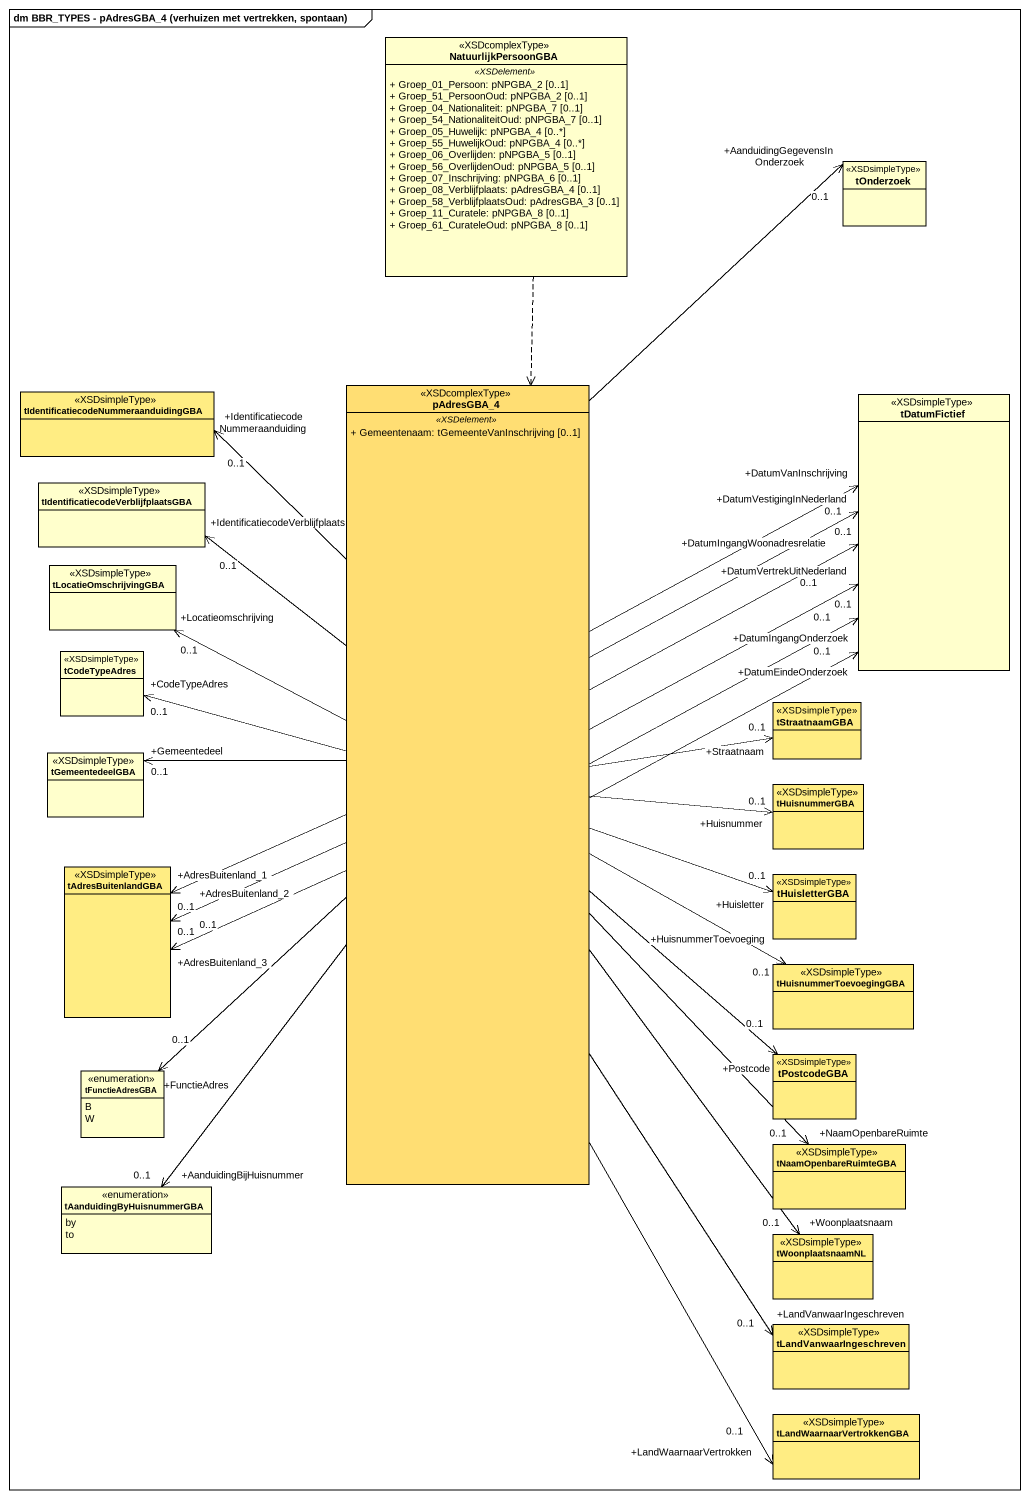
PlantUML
@startuml
mainframe dm BBR_TYPES - pAdresGBA_4 (verhuizen met vertrekken, spontaan)
hide circle
hide empty members
skinparam classAttributeIconSize 0
class NatuurlijkPersoonGBA <<XSDcomplexType>> {
  .. <<XSDelement>> ..
  + Groep_01_Persoon: pNPGBA_2 [0..1]
  + Groep_51_PersoonOud: pNPGBA_2 [0..1]
  + Groep_04_Nationaliteit: pNPGBA_7 [0..1]
  + Groep_54_NationaliteitOud: pNPGBA_7 [0..1]
  + Groep_05_Huwelijk: pNPGBA_4 [0..*]
  + Groep_55_HuwelijkOud: pNPGBA_4 [0..*]
  + Groep_06_Overlijden: pNPGBA_5 [0..1]
  + Groep_56_OverlijdenOud: pNPGBA_5 [0..1]
  + Groep_07_Inschrijving: pNPGBA_6 [0..1]
  + Groep_08_Verblijfplaats: pAdresGBA_4 [0..1]
  + Groep_58_VerblijfplaatsOud: pAdresGBA_3 [0..1]
  + Groep_11_Curatele: pNPGBA_8 [0..1]
  + Groep_61_CurateleOud: pNPGBA_8 [0..1]
}
class tOnderzoek <<XSDsimpleType>>
class "tIdentificatiecodeNummeraanduidingGBA" as tIdentificatiecodeNummeraand <<XSDsimpleType>> #FFED83
class pAdresGBA_4 <<XSDcomplexType>> #FFDE73 {
  .. <<XSDelement>> ..
  + Gemeentenaam: tGemeenteVanInschrijving [0..1]
}
class tDatumFictief <<XSDsimpleType>>
class "tIdentificatiecodeVerblijfplaatsGBA" as tIdentificatiecodeVerblijfpl <<XSDsimpleType>>
class tLocatieOmschrijvingGBA <<XSDsimpleType>>
class tCodeTypeAdres <<XSDsimpleType>>
class tStraatnaamGBA <<XSDsimpleType>> #FFED83
class tGemeentedeelGBA <<XSDsimpleType>>
class tHuisnummerGBA <<XSDsimpleType>> #FFED83
class tAdresBuitenlandGBA <<XSDsimpleType>> #FFED83
class tHuisletterGBA <<XSDsimpleType>> #FFED83
class tHuisnummerToevoegingGBA <<XSDsimpleType>> #FFED83
enum tFunctieAdresGBA {
  B
  W
}
class tPostcodeGBA <<XSDsimpleType>> #FFED83
class tNaamOpenbareRuimteGBA <<XSDsimpleType>> #FFED83
enum tAanduidingByHuisnummerGBA {
  by
  to
}
class tWoonplaatsnaamNL <<XSDsimpleType>> #FFED83
class tLandVanwaarIngeschreven <<XSDsimpleType>> #FFED83
class tLandWaarnaarVertrokkenGBA <<XSDsimpleType>> #FFED83
NatuurlijkPersoonGBA ..> pAdresGBA_4
pAdresGBA_4 -up-> "+AanduidingGegevensInOnderzoek\n0..1" tOnderzoek
pAdresGBA_4 -up-> "+IdentificatiecodeNummeraanduiding\n0..1" tIdentificatiecodeNummeraand
pAdresGBA_4 -right-> "+DatumVestigingInNederland\n0..1" tDatumFictief
pAdresGBA_4 -right-> "+DatumVanInschrijving\n0..1" tDatumFictief
pAdresGBA_4 -right-> "+DatumVertrekUitNederland\n0..1" tDatumFictief
pAdresGBA_4 -right-> "+DatumIngangWoonadresrelatie\n0..1" tDatumFictief
pAdresGBA_4 -right-> "+DatumIngangOnderzoek\n0..1" tDatumFictief
pAdresGBA_4 -right-> "+DatumEindeOnderzoek\n0..1" tDatumFictief
pAdresGBA_4 -up-> "+IdentificatiecodeVerblijfplaats\n0..1" tIdentificatiecodeVerblijfpl
pAdresGBA_4 -left-> "+Locatieomschrijving\n0..1" tLocatieOmschrijvingGBA
pAdresGBA_4 -left-> "+CodeTypeAdres\n0..1" tCodeTypeAdres
pAdresGBA_4 -right-> "+Straatnaam\n0..1" tStraatnaamGBA
pAdresGBA_4 -left-> "+Gemeentedeel\n0..1" tGemeentedeelGBA
pAdresGBA_4 -right-> "+Huisnummer\n0..1" tHuisnummerGBA
pAdresGBA_4 -left-> "+AdresBuitenland_1\n0..1" tAdresBuitenlandGBA
pAdresGBA_4 -left-> "+AdresBuitenland_3\n0..1" tAdresBuitenlandGBA
pAdresGBA_4 -left-> "+AdresBuitenland_2\n0..1" tAdresBuitenlandGBA
pAdresGBA_4 -right-> "+Huisletter\n0..1" tHuisletterGBA
pAdresGBA_4 -right-> "+HuisnummerToevoeging\n0..1" tHuisnummerToevoegingGBA
pAdresGBA_4 --> "+FunctieAdres\n0..1" tFunctieAdresGBA
pAdresGBA_4 --> "+Postcode\n0..1" tPostcodeGBA
pAdresGBA_4 --> "+NaamOpenbareRuimte\n0..1" tNaamOpenbareRuimteGBA
pAdresGBA_4 --> "+AanduidingBijHuisnummer\n0..1" tAanduidingByHuisnummerGBA
pAdresGBA_4 --> "+Woonplaatsnaam\n0..1" tWoonplaatsnaamNL
pAdresGBA_4 --> "+LandVanwaarIngeschreven\n0..1" tLandVanwaarIngeschreven
pAdresGBA_4 --> "+LandWaarnaarVertrokken\n0..1" tLandWaarnaarVertrokkenGBA
@enduml
